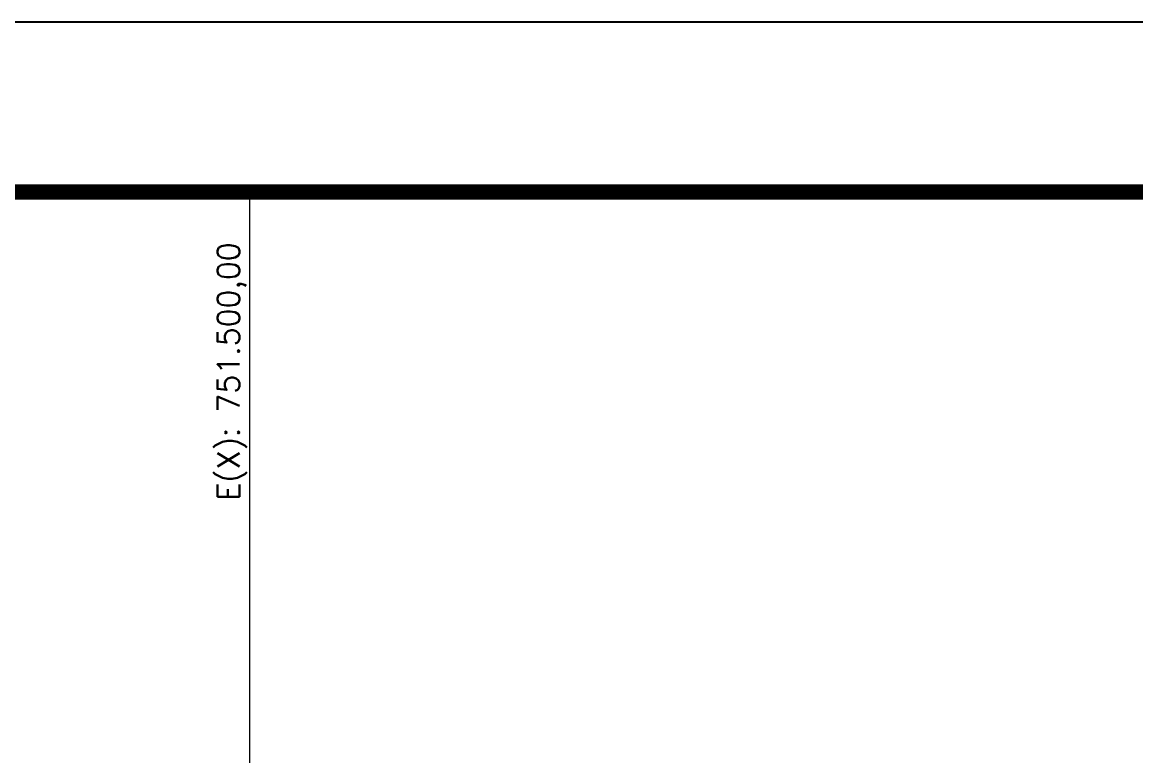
# Model space of a CAD drawing. Header units: inches. Extents: x 750803 to 752378, y 7807772 to 7810000.
# Drawn here: x 751399.4 to 751891.4, y 7809675.9 to 7809999.9 of the extents above; entities that cross this region are included whole.
import ezdxf
from ezdxf.enums import TextEntityAlignment as Align

# ---------------------------------------------------------------- set-up
doc = ezdxf.new("R2010")
doc.units = ezdxf.units.IN
doc.header["$MEASUREMENT"] = 0
doc.linetypes.add('CONTINUO', pattern=[0])
doc.linetypes.add('LIN0', pattern=[0])
doc.layers.add('MALHA', color=8, linetype='Continuous', lineweight=9)
doc.layers.add('MARGEM', color=7, linetype='CONTINUO')
doc.styles.get("Standard").update_dxf_attribs({"font": 'simplex.shx', "height": 20})

msp = doc.modelspace()

# ---------------------------------------------------------------- linework, layer by layer
at = {"layer": 'MALHA'}
msp.add_lwpolyline([(751500, 7809619.91), (751500, 7809924.93)], dxfattribs=at)
at = {"layer": 'MARGEM', "color": 174, "linetype": 'LIN0', "flags": 128}
msp.add_lwpolyline([(752378.28, 7807772.43), (752378.28, 7809999.93), (750803.28, 7809999.93), (750803.28, 7807772.43)], close=True, dxfattribs=at)
at = {"layer": 'MARGEM', "color": 174, "linetype": 'LIN0', "const_width": 6.82, "flags": 128}
msp.add_lwpolyline([(752303.28, 7808023.23), (752303.28, 7809924.93), (750878.28, 7809924.93), (750878.28, 7808023.23)], close=True, dxfattribs=at)
msp.add_lwpolyline([(752303.28, 7808023.23), (752303.28, 7809924.93), (750878.28, 7809924.93), (750878.28, 7808023.23)], close=True, dxfattribs=at)

# ---------------------------------------------------------------- texts
at = {"layer": 'MALHA'}
msp.add_text('E(X): 751.500,00', height=9.75, rotation=90, dxfattribs=at).set_placement((751498.31, 7809788.66), align=Align.BOTTOM_LEFT)

doc.saveas('drawing.dxf')
